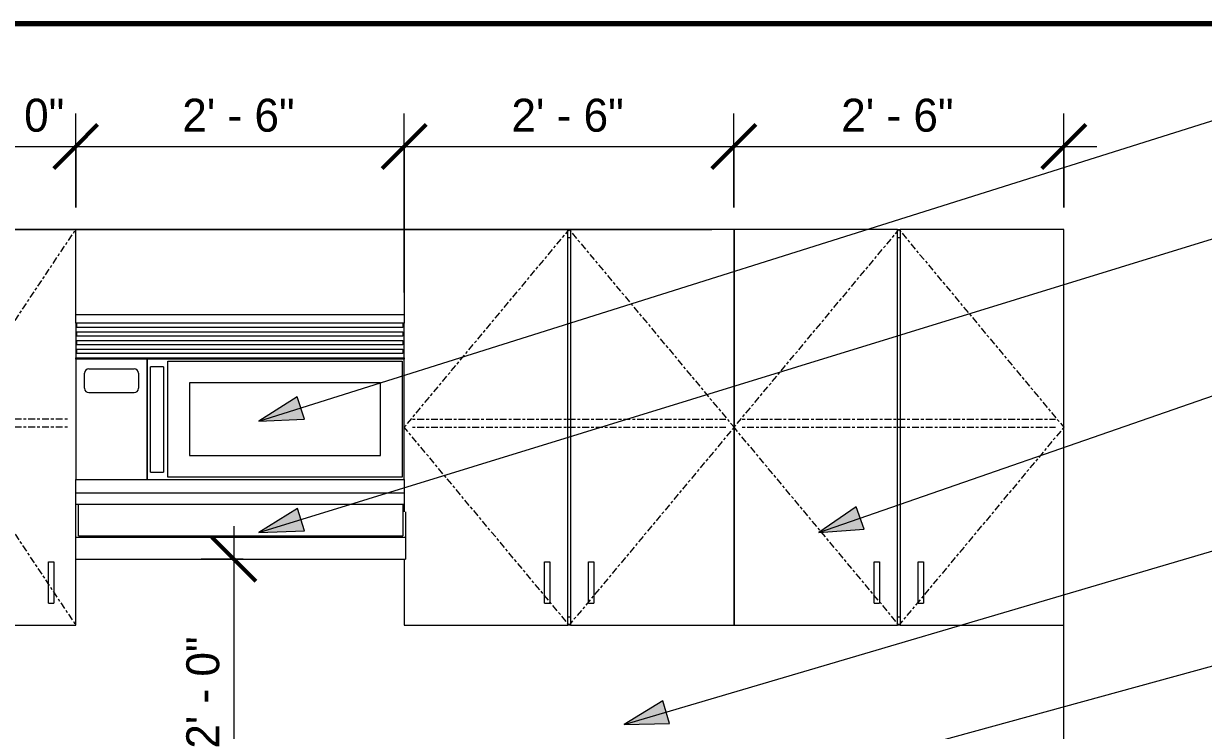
# Model space of a CAD drawing. Header units: inches. Extents: x 3011 to 5543, y -20 to 12119.
# Drawn here: x 5348.5 to 5455.9, y 44.4 to 108.7 of the extents above; entities that cross this region are included whole.
import ezdxf

# ---------------------------------------------------------------- set-up
doc = ezdxf.new("R2010")
doc.units = ezdxf.units.IN
doc.header["$MEASUREMENT"] = 0
doc.linetypes.add('Center', pattern=[1.25, 0.25, -0.1875, 0.625, -0.1875])
for name, color, linetype, lineweight in [('0-7', 170, 'Continuous', 5), ('A-ANNO-DIMS', 211, 'Continuous', 9), ('A-ANNO-DIMS-32', 211, 'Continuous', 9), ('A-FLOR-1', 7, 'Continuous', 70), ('A-WALL', 113, 'Continuous', 18), ('G-ANNO-TEXT', 231, 'Continuous', 9), ('Q-CASE', 31, 'Continuous', 9), ('Q-CASE-1', 31, 'Center', 9), ('Q-SPCQ', 91, 'Continuous', 9)]:
    doc.layers.add(name, color=color, linetype=linetype, lineweight=lineweight)
doc.styles.add('Century Gothic', font='ufonts.com_century-gothic.ttf', dxfattribs={"height": 3})
doc.dimstyles.new('OD_1__HACK_2_1', dxfattribs={"dimscale": 12, "dimtxt": 3.132505, "dimasz": 0.333333, "dimexe": 0.25, "dimexo": 0.166667, "dimgap": 0.041667, "dimtad": 1, "dimdec": 0, "dimzin": 3, "dimdsep": 46, "dimlunit": 4, "dimtxsty": 'Century Gothic', "dimblk1": 'OBLIQUE', "dimblk2": 'OBLIQUE', "dimsah": 1, "dimcen": 0.09, "dimdle": 0.25, "dimazin": 0, "dimtfac": 1, "dimtdec": 4, "dimtix": 1, "dimtmove": 0, "dimatfit": 3, "dimfxl": 1, "dimtvp": 1, "dimtfill": 1, "dimfrac": 2, "dimtolj": 1, "dimtzin": 0, "dimarcsym": 2})

# ---------------------------------------------------------------- blocks, each defined once
blk = doc.blocks.new('CTR - 1st Phase - Shell_rvt-9-1ST FLOOR - 1BD B - ADA TYPE B - KITCHEN BACK WALL')
at = {"layer": 'A-FLOR-1'}
blk.add_line((10458.16, 108.75), (10605.38, 108.75), dxfattribs=at)
blk = doc.blocks.new('30quot_MicrowaveVent_11166 - 70cm miele oven-2804781-1ST FLOOR - 1BD B - ADA TYPE B - KITCHEN BACK WALL')
at = {"layer": 'Q-CASE'}
for p, q in [((10495.16, 81.47), (10495.16, 82.26)), ((10495.16, 82.26), (10525.05, 82.26)), ((10525.05, 82.26), (10525.05, 81.47)), ((10495.28, 81.47), (10495.16, 81.47)), ((10495.16, 81.47), (10495.16, 78.32)), ((10495.28, 81.08), (10495.28, 81.47)), ((10524.93, 81.47), (10495.28, 81.47)), ((10524.93, 81.08), (10495.28, 81.08)), ((10495.28, 80.29), (10495.28, 80.69)), ((10495.28, 80.69), (10524.93, 80.69)), ((10525.05, 81.47), (10524.93, 81.47)), ((10524.93, 81.47), (10524.93, 81.08)), ((10524.93, 80.69), (10524.93, 80.29)), ((10525.05, 78.32), (10525.05, 81.47)), ((10524.93, 80.29), (10495.28, 80.29)), ((10495.28, 79.5), (10495.28, 79.9)), ((10495.28, 79.9), (10524.93, 79.9)), ((10524.93, 79.5), (10495.28, 79.5)), ((10524.93, 79.9), (10524.93, 79.5)), ((10495.28, 78.72), (10495.28, 79.11)), ((10495.28, 79.11), (10524.93, 79.11)), ((10524.93, 78.72), (10495.28, 78.72)), ((10524.93, 79.11), (10524.93, 78.72)), ((10495.16, 78.32), (10525.05, 78.32)), ((10495.16, 78.2), (10495.16, 78.32)), ((10495.16, 78.2), (10495.16, 67.26)), ((10501.66, 78.2), (10495.16, 78.2)), ((10496.35, 77.32), (10500.48, 77.32)), ((10501.66, 78.2), (10501.66, 67.26)), ((10525.05, 78.2), (10501.66, 78.2)), ((10501.66, 67.26), (10501.66, 78.2)), ((10501.96, 67.91), (10501.96, 77.51)), ((10503.16, 77.51), (10501.96, 77.51)), ((10503.16, 77.51), (10503.16, 67.91)), ((10503.55, 78.01), (10524.85, 78.01)), ((10503.55, 67.46), (10503.55, 78.01)), ((10524.85, 78.01), (10524.85, 67.46)), ((10525.05, 78.32), (10525.05, 78.2)), ((10525.05, 67.26), (10525.05, 78.2)), ((10495.95, 75.55), (10495.95, 76.93)), ((10500.87, 76.93), (10500.87, 75.55)), ((10500.48, 75.15), (10496.35, 75.15)), ((10505.52, 76.04), (10505.52, 69.43)), ((10522.88, 76.04), (10505.52, 76.04)), ((10522.88, 76.04), (10505.52, 76.04)), ((10505.52, 76.04), (10505.52, 69.43)), ((10522.88, 69.43), (10522.88, 76.04)), ((10522.88, 69.43), (10522.88, 76.04)), ((10505.52, 69.43), (10522.88, 69.43)), ((10505.52, 69.43), (10522.88, 69.43)), ((10501.96, 67.91), (10503.16, 67.91)), ((10495.16, 67.26), (10501.66, 67.26)), ((10495.16, 66.15), (10495.16, 67.26)), ((10501.66, 67.26), (10525.05, 67.26)), ((10524.85, 67.46), (10503.55, 67.46)), ((10525.05, 67.26), (10525.05, 66.15)), ((10525.05, 66), (10495.16, 66))]:
    blk.add_line(p, q, dxfattribs=at)
for centre, start, end in [((10496.35, 76.93), 90, 180), ((10500.48, 76.93), 0, 90), ((10496.35, 75.55), 180, 270), ((10500.48, 75.55), 270, 0)]:
    blk.add_arc(centre, 0.394, start, end, dxfattribs=at)
blk = doc.blocks.new('300 Series Wall Hung Cabinet_302 - 30_ X 36_-2572944-1ST FLOOR - 1BD B - ADA TYPE B - KITCHEN BACK WALL')
at = {"layer": 'Q-CASE'}
for p, q in [((10525.05, 90), (10525.05, 82.26)), ((10539.92, 90), (10525.05, 90)), ((10539.92, 54), (10539.92, 90)), ((10539.92, 90), (10540.17, 90)), ((10540.17, 89.25), (10539.92, 89.25)), ((10540.17, 90), (10540.17, 54)), ((10555.05, 90), (10540.17, 90)), ((10555.05, 54), (10555.05, 90)), ((10525.05, 66.15), (10525.05, 64.31)), ((10525.05, 60), (10525.05, 54)), ((10537.8, 59.75), (10538.28, 59.75)), ((10537.8, 56), (10537.8, 59.75)), ((10538.28, 59.75), (10538.28, 56)), ((10541.8, 59.75), (10542.28, 59.75)), ((10541.8, 56), (10541.8, 59.75)), ((10542.28, 59.75), (10542.28, 56)), ((10537.8, 56), (10538.28, 56)), ((10541.8, 56), (10542.28, 56)), ((10539.92, 54.75), (10540.17, 54.75)), ((10525.05, 54), (10539.92, 54)), ((10540.17, 54), (10539.92, 54)), ((10540.17, 54), (10555.05, 54))]:
    blk.add_line(p, q, dxfattribs=at)
at = {"layer": 'Q-CASE-1'}
for p, q in [((10525.05, 72), (10540.05, 90)), ((10540.05, 90), (10555.05, 72)), ((10540.05, 54), (10525.05, 72)), ((10525.8, 72.75), (10554.3, 72.75)), ((10525.8, 72), (10554.3, 72)), ((10555.05, 72), (10540.05, 54))]:
    blk.add_line(p, q, dxfattribs=at)
blk = doc.blocks.new('300 Series Wall Hung Cabinet_302 - 30_ X 36_-V9-1ST FLOOR - 1BD B - ADA TYPE B - KITCHEN BACK WALL')
at = {"layer": 'Q-CASE'}
for p, q in [((10555.05, 90), (10555.05, 54)), ((10569.92, 90), (10555.05, 90)), ((10569.92, 54), (10569.92, 90)), ((10569.92, 90), (10570.17, 90)), ((10570.17, 89.25), (10569.92, 89.25)), ((10570.17, 90), (10570.17, 54)), ((10585.05, 90), (10570.17, 90)), ((10585.05, 54), (10585.05, 90)), ((10567.8, 59.75), (10568.28, 59.75)), ((10567.8, 56), (10567.8, 59.75)), ((10568.28, 59.75), (10568.28, 56)), ((10571.8, 59.75), (10572.28, 59.75)), ((10571.8, 56), (10571.8, 59.75)), ((10572.28, 59.75), (10572.28, 56)), ((10567.8, 56), (10568.28, 56)), ((10571.8, 56), (10572.28, 56)), ((10569.92, 54.75), (10570.17, 54.75)), ((10555.05, 54), (10569.92, 54)), ((10570.17, 54), (10569.92, 54)), ((10570.17, 54), (10585.05, 54))]:
    blk.add_line(p, q, dxfattribs=at)
at = {"layer": 'Q-CASE-1'}
for p, q in [((10555.05, 72), (10570.05, 90)), ((10570.05, 90), (10585.05, 72)), ((10570.05, 54), (10555.05, 72)), ((10555.8, 72.75), (10584.3, 72.75)), ((10555.8, 72), (10584.3, 72)), ((10585.05, 72), (10570.05, 54))]:
    blk.add_line(p, q, dxfattribs=at)
blk = doc.blocks.new('300 Series Wall Hung Cabinet_301 - 12_-2218017-1ST FLOOR - 1BD B - ADA TYPE B - KITCHEN BACK WALL')
at = {"layer": 'Q-CASE'}
for p, q in [((10495.16, 90), (10483.16, 90)), ((10483.16, 90), (10483.16, 54)), ((10495.16, 82.26), (10495.16, 90)), ((10495.16, 64.31), (10495.16, 66.15)), ((10492.68, 59.75), (10493.16, 59.75)), ((10492.68, 56), (10492.68, 59.75)), ((10493.16, 59.75), (10493.16, 56)), ((10495.16, 54), (10495.16, 60)), ((10492.68, 56), (10493.16, 56)), ((10483.16, 54), (10495.16, 54))]:
    blk.add_line(p, q, dxfattribs=at)
at = {"layer": 'Q-CASE-1'}
for p, q in [((10483.16, 72), (10495.16, 90)), ((10483.16, 72), (10495.16, 54)), ((10494.41, 72.75), (10483.91, 72.75)), ((10494.41, 72), (10483.91, 72))]:
    blk.add_line(p, q, dxfattribs=at)
blk = doc.blocks.new('DIMBLOCK156-1ST FLOOR - 1BD B - ADA TYPE B - KITCHEN BACK WALL')
at = {"layer": 'A-ANNO-DIMS-32'}
for p, q in [((5341.28, 92), (5341.28, 100.57)), ((5353.28, 92), (5353.28, 100.57)), ((5341.28, 97.57), (5353.28, 97.57)), ((5341.28, 97.57), (5341.28, 92)), ((5353.28, 97.57), (5353.28, 92))]:
    blk.add_line(p, q, dxfattribs=at)
at = {"layer": 'A-ANNO-DIMS-32', "lineweight": 50}
for p, q in [((5341.28, 97.57), (5343.28, 99.57)), ((5353.28, 97.57), (5355.28, 99.57)), ((5341.28, 97.57), (5339.28, 95.57)), ((5353.28, 97.57), (5351.28, 95.57))]:
    blk.add_line(p, q, dxfattribs=at)
at = {"layer": 'A-ANNO-DIMS-32', "color": 0, "insert": (5342.03, 101.91), "char_height": 3, "width": 12.5897, "attachment_point": 1, "line_spacing_factor": 0.984502, "style": 'Century Gothic', "bg_fill": 3, "box_fill_scale": 1.25, "bg_fill_color": 256, "bg_fill_true_color": 13158600, "bg_fill_transparency": 0}
blk.add_mtext('1\' - 0"', dxfattribs=at)
blk = doc.blocks.new('_Oblique')
at = {"color": 0, "linetype": 'ByBlock', "lineweight": -2}
blk.add_line((-0.5, -0.5), (0.5, 0.5), dxfattribs=at)
blk = doc.blocks.new('DIMBLOCK157-1ST FLOOR - 1BD B - ADA TYPE B - KITCHEN BACK WALL')
at = {"layer": 'A-ANNO-DIMS-32'}
for p, q in [((5353.28, 92), (5353.28, 100.57)), ((5383.16, 84.26), (5383.16, 100.57)), ((5353.28, 97.57), (5383.16, 97.57)), ((5353.28, 97.57), (5353.28, 92)), ((5383.16, 97.57), (5383.16, 84.26))]:
    blk.add_line(p, q, dxfattribs=at)
at = {"layer": 'A-ANNO-DIMS-32', "lineweight": 50}
for p, q in [((5353.28, 97.57), (5355.28, 99.57)), ((5383.16, 97.57), (5385.16, 99.57)), ((5353.28, 97.57), (5351.28, 95.57)), ((5383.16, 97.57), (5381.16, 95.57))]:
    blk.add_line(p, q, dxfattribs=at)
at = {"layer": 'A-ANNO-DIMS-32', "color": 0, "insert": (5362.98, 101.91), "char_height": 3, "width": 12.5897, "attachment_point": 1, "line_spacing_factor": 0.984502, "style": 'Century Gothic', "bg_fill": 3, "box_fill_scale": 1.25, "bg_fill_color": 256, "bg_fill_true_color": 13158600, "bg_fill_transparency": 0}
blk.add_mtext('2\' - 6"', dxfattribs=at)
blk = doc.blocks.new('DIMBLOCK158-1ST FLOOR - 1BD B - ADA TYPE B - KITCHEN BACK WALL')
at = {"layer": 'A-ANNO-DIMS-32'}
for p, q in [((5383.16, 84.26), (5383.16, 100.57)), ((5413.16, 92), (5413.16, 100.57)), ((5383.16, 97.57), (5413.16, 97.57)), ((5383.16, 97.57), (5383.16, 84.26)), ((5413.16, 97.57), (5413.16, 92))]:
    blk.add_line(p, q, dxfattribs=at)
at = {"layer": 'A-ANNO-DIMS-32', "lineweight": 50}
for p, q in [((5383.16, 97.57), (5385.16, 99.57)), ((5413.16, 97.57), (5415.16, 99.57)), ((5383.16, 97.57), (5381.16, 95.57)), ((5413.16, 97.57), (5411.16, 95.57))]:
    blk.add_line(p, q, dxfattribs=at)
at = {"layer": 'A-ANNO-DIMS-32', "color": 0, "insert": (5392.92, 101.91), "char_height": 3, "width": 12.5897, "attachment_point": 1, "line_spacing_factor": 0.984502, "style": 'Century Gothic', "bg_fill": 3, "box_fill_scale": 1.25, "bg_fill_color": 256, "bg_fill_true_color": 13158600, "bg_fill_transparency": 0}
blk.add_mtext('2\' - 6"', dxfattribs=at)
blk = doc.blocks.new('DIMBLOCK159-1ST FLOOR - 1BD B - ADA TYPE B - KITCHEN BACK WALL')
at = {"layer": 'A-ANNO-DIMS-32'}
for p, q in [((5413.16, 92), (5413.16, 100.57)), ((5443.16, 92), (5443.16, 100.57)), ((5413.16, 97.57), (5446.16, 97.57)), ((5413.16, 97.57), (5413.16, 92)), ((5443.16, 97.57), (5443.16, 92))]:
    blk.add_line(p, q, dxfattribs=at)
at = {"layer": 'A-ANNO-DIMS-32', "lineweight": 50}
for p, q in [((5413.16, 97.57), (5415.16, 99.57)), ((5443.16, 97.57), (5445.16, 99.57)), ((5413.16, 97.57), (5411.16, 95.57)), ((5443.16, 97.57), (5441.16, 95.57))]:
    blk.add_line(p, q, dxfattribs=at)
at = {"layer": 'A-ANNO-DIMS-32', "color": 0, "insert": (5422.92, 101.91), "char_height": 3, "width": 12.5897, "attachment_point": 1, "line_spacing_factor": 0.984502, "style": 'Century Gothic', "bg_fill": 3, "box_fill_scale": 1.25, "bg_fill_color": 256, "bg_fill_true_color": 13158600, "bg_fill_transparency": 0}
blk.add_mtext('2\' - 6"', dxfattribs=at)
blk = doc.blocks.new('DIMBLOCK160-1ST FLOOR - 1BD B - ADA TYPE B - KITCHEN BACK WALL')
at = {"layer": 'A-ANNO-DIMS-32'}
for p, q in [((5295.15, 93), (5295.15, 54)), ((5411.16, 90), (5292.15, 90)), ((5295.15, 90), (5411.16, 90)), ((5314.28, 54), (5292.15, 54)), ((5295.15, 54), (5314.28, 54))]:
    blk.add_line(p, q, dxfattribs=at)
at = {"layer": 'A-ANNO-DIMS-32', "lineweight": 50}
for p, q in [((5295.15, 90), (5293.15, 92)), ((5295.15, 90), (5297.15, 88)), ((5295.15, 54), (5293.15, 56)), ((5295.15, 54), (5297.15, 52))]:
    blk.add_line(p, q, dxfattribs=at)
at = {"layer": 'A-ANNO-DIMS-32', "color": 0, "insert": (5290.81, 66.75), "char_height": 3, "width": 12.5897, "attachment_point": 1, "rotation": 90, "line_spacing_factor": 0.984502, "style": 'Century Gothic', "bg_fill": 3, "box_fill_scale": 1.25, "bg_fill_color": 256, "bg_fill_true_color": 13158600, "bg_fill_transparency": 0}
blk.add_mtext('3\' - 0"', dxfattribs=at)
blk = doc.blocks.new('DIMBLOCK171-1ST FLOOR - 1BD B - ADA TYPE B - KITCHEN BACK WALL')
at = {"layer": 'A-ANNO-DIMS-32'}
for p, q in [((5367.68, 63), (5367.68, 33)), ((5368.51, 60), (5364.68, 60)), ((5367.68, 60), (5368.51, 60)), ((5381.28, 36), (5364.68, 36)), ((5367.68, 36), (5381.28, 36))]:
    blk.add_line(p, q, dxfattribs=at)
at = {"layer": 'A-ANNO-DIMS-32', "lineweight": 50}
for p, q in [((5367.68, 60), (5365.68, 62)), ((5367.68, 60), (5369.68, 58)), ((5367.68, 36), (5365.68, 38)), ((5367.68, 36), (5369.68, 34))]:
    blk.add_line(p, q, dxfattribs=at)
at = {"layer": 'A-ANNO-DIMS-32', "color": 0, "insert": (5363.34, 42.75), "char_height": 3, "width": 12.5897, "attachment_point": 1, "rotation": 90, "line_spacing_factor": 0.984502, "style": 'Century Gothic', "bg_fill": 3, "box_fill_scale": 1.25, "bg_fill_color": 256, "bg_fill_true_color": 13158600, "bg_fill_transparency": 0}
blk.add_mtext('2\' - 0"', dxfattribs=at)

msp = doc.modelspace()

# ---------------------------------------------------------------- hatches: boundary and pattern name
at = {"layer": 'G-ANNO-TEXT'}
for points in [[(5420.87, 62.42), (5425, 62.72), (5424.29, 64.75)], [(5403.16, 44.95), (5407.3, 45.05), (5406.69, 47.11)]]:
    msp.add_hatch(color=256, dxfattribs=at).paths.add_polyline_path(points, flags=0)

# ---------------------------------------------------------------- linework, layer by layer
at = {"layer": 'A-WALL'}
msp.add_line((5443.16, 36), (5443.16, 54), dxfattribs=at)
at = {"layer": 'G-ANNO-TEXT'}
for p, q in [((5420.87, 62.42), (5470.33, 79.61)), ((5424.29, 64.75), (5420.87, 62.42)), ((5425, 62.72), (5424.29, 64.75)), ((5420.87, 62.42), (5425, 62.72)), ((5406.69, 47.11), (5403.16, 44.95)), ((5407.3, 45.05), (5406.69, 47.11)), ((5403.16, 44.95), (5407.3, 45.05))]:
    msp.add_line(p, q, dxfattribs=at)
at = {"layer": 'Q-SPCQ'}
for p, q in [((5353.28, 65), (5353.53, 65)), ((5353.53, 65), (5383.03, 65)), ((5353.53, 62.12), (5353.53, 65)), ((5383.03, 65), (5383.16, 65)), ((5383.03, 65), (5383.03, 62.12)), ((5353.28, 62), (5353.28, 64.31)), ((5383.28, 64.31), (5383.28, 62)), ((5353.28, 60), (5353.28, 62)), ((5353.28, 62), (5383.28, 62)), ((5353.53, 62.12), (5383.03, 62.12)), ((5383.28, 62), (5383.28, 60)), ((5353.28, 60), (5383.28, 60))]:
    msp.add_line(p, q, dxfattribs=at)

# ---------------------------------------------------------------- block references
at = {"layer": '0-7'}
msp.add_blockref('CTR - 1st Phase - Shell_rvt-9-1ST FLOOR - 1BD B - ADA TYPE B - KITCHEN BACK WALL', (-5141.88, 0), dxfattribs=at)
at = {"layer": 'Q-CASE'}
for name in ['300 Series Wall Hung Cabinet_301 - 12_-2218017-1ST FLOOR - 1BD B - ADA TYPE B - KITCHEN BACK WALL', '300 Series Wall Hung Cabinet_302 - 30_ X 36_-2572944-1ST FLOOR - 1BD B - ADA TYPE B - KITCHEN BACK WALL', '300 Series Wall Hung Cabinet_302 - 30_ X 36_-V9-1ST FLOOR - 1BD B - ADA TYPE B - KITCHEN BACK WALL', '30quot_MicrowaveVent_11166 - 70cm miele oven-2804781-1ST FLOOR - 1BD B - ADA TYPE B - KITCHEN BACK WALL']:
    msp.add_blockref(name, (-5141.88, 0), dxfattribs=at)

# ---------------------------------------------------------------- next in the draw order: dimensions: what is measured, and where the dimension line sits
at = {"layer": 'A-ANNO-DIMS'}
dim = msp.add_linear_dim(base=(5353.28, 97.57), p1=(5341.28, 90), p2=(5353.28, 90), dimstyle='OD_1__HACK_2_1', override={"dimpost": '<>', "dimfxl": 12}, dxfattribs=at)
dim.commit()
dim.dimension.update_dxf_attribs({"geometry": 'DIMBLOCK156-1ST FLOOR - 1BD B - ADA TYPE B - KITCHEN BACK WALL', "text_midpoint": (5347.28, 99.64)})

# ---------------------------------------------------------------- next in the draw order: dimensions: what is measured, and where the dimension line sits
dim = msp.add_linear_dim(base=(5383.16, 97.57), p1=(5353.28, 90), p2=(5383.16, 82.26), dimstyle='OD_1__HACK_2_1', override={"dimpost": '<>', "dimfxl": 30.868064}, dxfattribs=at)
dim.commit()
dim.dimension.update_dxf_attribs({"geometry": 'DIMBLOCK157-1ST FLOOR - 1BD B - ADA TYPE B - KITCHEN BACK WALL', "text_midpoint": (5368.22, 99.64)})

# ---------------------------------------------------------------- next in the draw order: dimensions: what is measured, and where the dimension line sits
dim = msp.add_linear_dim(base=(5413.16, 97.57), p1=(5383.16, 82.26), p2=(5413.16, 90), dimstyle='OD_1__HACK_2_1', override={"dimpost": '<>', "dimfxl": 30.982415}, dxfattribs=at)
dim.commit()
dim.dimension.update_dxf_attribs({"geometry": 'DIMBLOCK158-1ST FLOOR - 1BD B - ADA TYPE B - KITCHEN BACK WALL', "text_midpoint": (5398.16, 99.64)})

# ---------------------------------------------------------------- next in the draw order: dimensions: what is measured, and where the dimension line sits
dim = msp.add_linear_dim(base=(5443.16, 97.57), p1=(5413.16, 90), p2=(5443.16, 90), dimstyle='OD_1__HACK_2_1', override={"dimpost": '<>', "dimfxl": 30}, dxfattribs=at)
dim.commit()
dim.dimension.update_dxf_attribs({"geometry": 'DIMBLOCK159-1ST FLOOR - 1BD B - ADA TYPE B - KITCHEN BACK WALL', "text_midpoint": (5428.16, 99.64)})

# ---------------------------------------------------------------- next in the draw order: dimensions: what is measured, and where the dimension line sits
dim = msp.add_linear_dim(base=(5295.15, 54), p1=(5413.16, 90), p2=(5316.28, 54), angle=90, dimstyle='OD_1__HACK_2_1', override={"dimpost": '<>', "dimfxl": 103.354248}, dxfattribs=at)
dim.commit()
dim.dimension.update_dxf_attribs({"geometry": 'DIMBLOCK160-1ST FLOOR - 1BD B - ADA TYPE B - KITCHEN BACK WALL', "text_midpoint": (5293.08, 72)})

# ---------------------------------------------------------------- next in the draw order: hatches: boundary and pattern name
at = {"layer": 'G-ANNO-TEXT'}
msp.add_hatch(color=256, dxfattribs=at).paths.add_polyline_path([(5369.94, 72.55), (5374.08, 72.73), (5373.43, 74.78)], flags=0)

# ---------------------------------------------------------------- next in the draw order: linework, layer by layer
for p, q in [((5369.94, 72.55), (5470.33, 104.21)), ((5373.43, 74.78), (5369.94, 72.55)), ((5374.08, 72.73), (5373.43, 74.78)), ((5369.94, 72.55), (5374.08, 72.73)), ((5403.16, 44.95), (5470.33, 64.78)), ((5402.23, 35.36), (5470.33, 54.01))]:
    msp.add_line(p, q, dxfattribs=at)

# ---------------------------------------------------------------- next in the draw order: dimensions: what is measured, and where the dimension line sits
at = {"layer": 'A-ANNO-DIMS'}
dim = msp.add_linear_dim(base=(5367.68, 36), p1=(5370.51, 60), p2=(5383.28, 36), angle=90, dimstyle='OD_1__HACK_2_1', override={"dimpost": '<>', "dimfxl": 27.185697}, dxfattribs=at)
dim.commit()
dim.dimension.update_dxf_attribs({"geometry": 'DIMBLOCK171-1ST FLOOR - 1BD B - ADA TYPE B - KITCHEN BACK WALL', "text_midpoint": (5365.61, 48)})

# ---------------------------------------------------------------- next in the draw order: hatches: boundary and pattern name
at = {"layer": 'G-ANNO-TEXT'}
msp.add_hatch(color=256, dxfattribs=at).paths.add_polyline_path([(5369.94, 62.42), (5374.08, 62.57), (5373.45, 64.62)], flags=0)

# ---------------------------------------------------------------- next in the draw order: linework, layer by layer
for p, q in [((5369.94, 62.42), (5470.33, 93.38)), ((5373.45, 64.62), (5369.94, 62.42)), ((5374.08, 62.57), (5373.45, 64.62)), ((5369.94, 62.42), (5374.08, 62.57))]:
    msp.add_line(p, q, dxfattribs=at)

doc.saveas('drawing.dxf')
